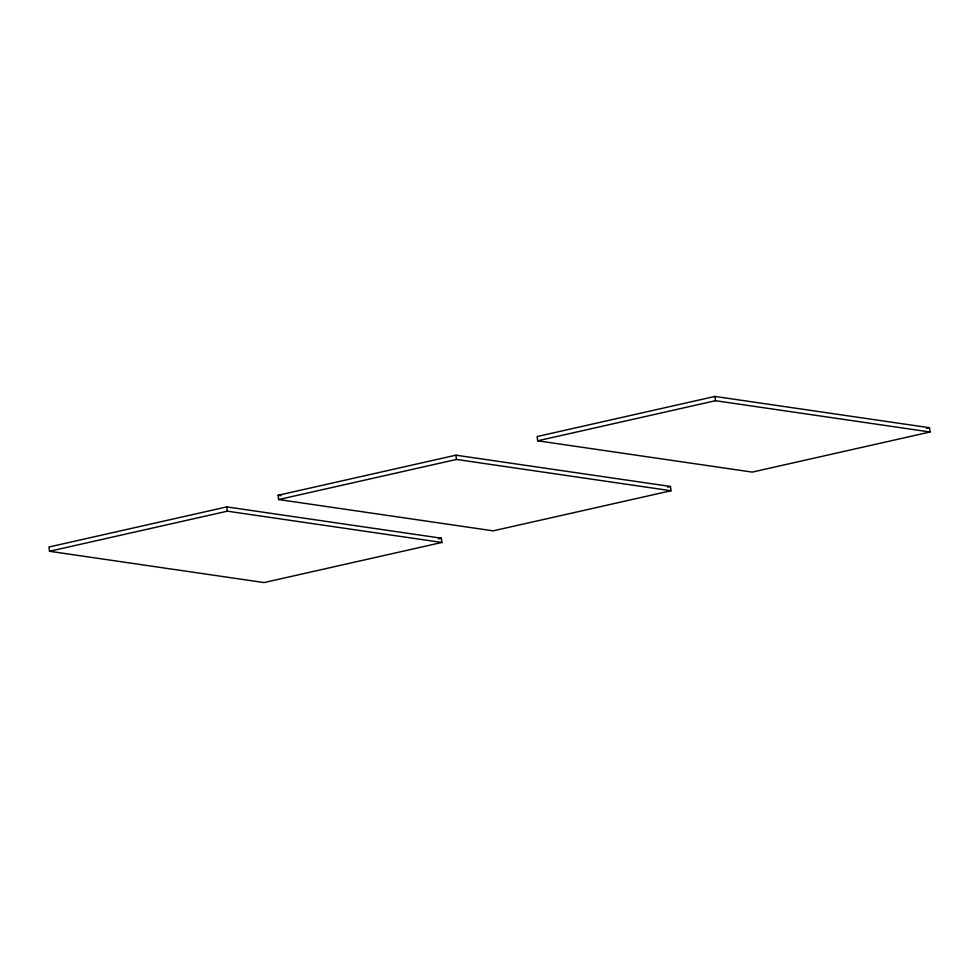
<?xml version="1.0" encoding="UTF-8"?>
<svg xmlns="http://www.w3.org/2000/svg" width="979" height="979" viewBox="0 0 979 979"><rect width="100%" height="100%" fill="white"/><g stroke="black" fill="none" stroke-linecap="round" stroke-linejoin="round"><path stroke-width="1.47" d="M714.939 396.434L537.128 436.536L537.679 440.807L752.227 472.098L930.05 431.996L929.499 427.725L714.939 396.434L715.502 400.705L930.05 431.996M226.773 506.902L48.95 547.004L49.501 551.275L264.061 582.566L441.872 542.464L441.321 538.193L226.773 506.902L227.324 511.173L441.872 542.464M278.085 495.276L455.908 455.174L670.456 486.465L671.019 490.736L493.196 530.838L278.648 499.547L278.085 495.276L281.071 495.704M537.679 440.807L715.502 400.705M49.501 551.275L227.324 511.173M278.648 499.547L456.459 459.445L671.019 490.736M926.538 428.398L929.499 427.725M438.359 538.854L441.321 538.193M667.494 487.126L670.456 486.465M455.908 455.174L456.459 459.445"/></g></svg>
